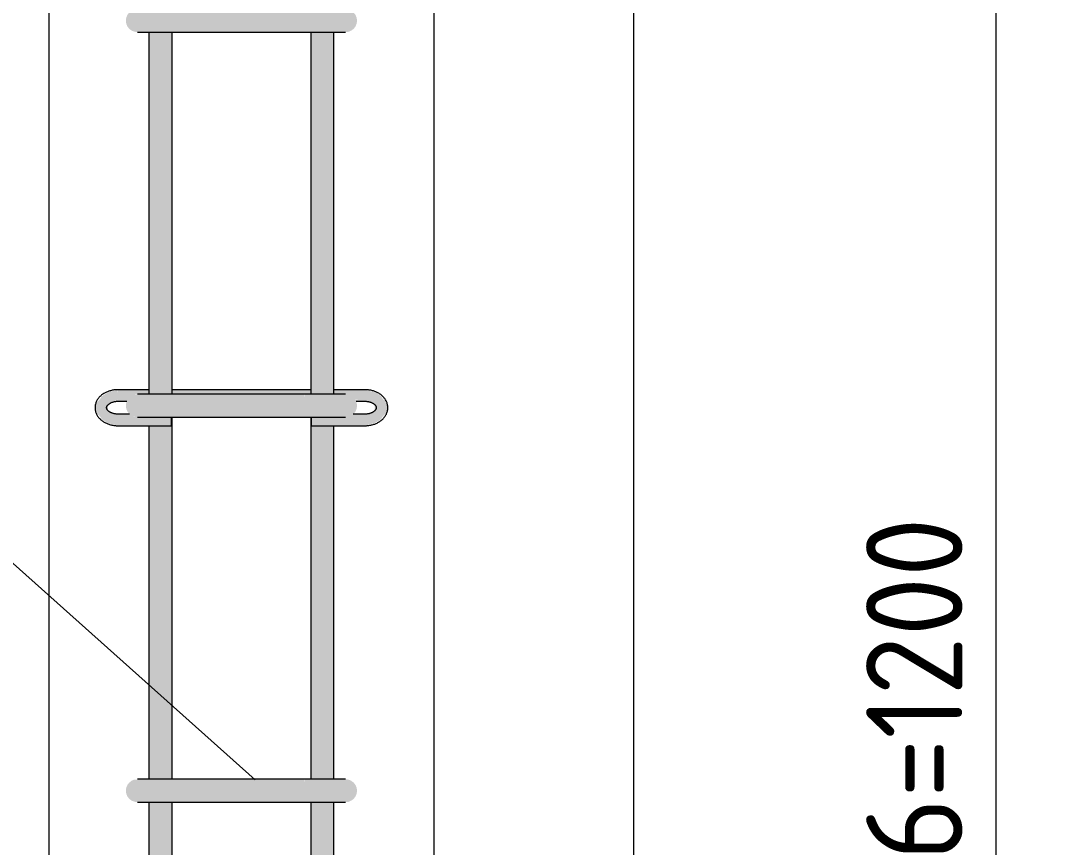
# Model space of a CAD drawing. Header units: millimetres. Extents: x 23200 to 49062, y -2858 to 35213.
# Drawn here: x 43871 to 44408, y -1079 to -650 of the extents above; entities that cross this region are included whole.
import ezdxf

# ---------------------------------------------------------------- set-up
doc = ezdxf.new("R2010")
doc.units = ezdxf.units.MM
for name, color, linetype, lineweight in [('AA_Dim', 7, 'Continuous', 9), ('AA_Dim-20', 7, 'Continuous', 9), ('AA_Oformlenie', 7, 'Continuous', 9), ('AA_Vinoska', 7, 'Continuous', 9), ('AF_Stena_Опалубка', 253, 'Continuous', 20), ('KR_Armatura_Tonkie', 7, 'Continuous', 20)]:
    doc.layers.add(name, color=color, linetype=linetype, lineweight=lineweight)
doc.styles.add('ISOCPEUR_1', font='isocpeur.ttf', dxfattribs={"width": 0.9, "height": 50})
doc.dimstyles.new('00_Точн_3_знака__прозр_', dxfattribs={"dimscale": 304.8, "dimtxt": 49.799059, "dimasz": 0.111549, "dimexe": 0.098425, "dimexo": 0.065617, "dimgap": 0.006562, "dimtad": 1, "dimdec": 3, "dimrnd": 0.001, "dimdsep": 46, "dimtxsty": 'ISOCPEUR_1', "dimblk1": 'OBLIQUE', "dimblk2": 'OBLIQUE', "dimsah": 1, "dimcen": 0.09, "dimdle": 0.098425, "dimazin": 0, "dimtfac": 1, "dimtdec": 4, "dimtix": 1, "dimtmove": 0, "dimatfit": 3, "dimfxl": 1, "dimtvp": 1, "dimtolj": 1, "dimtzin": 0, "dimlwd": 18, "dimlwe": 18, "dimarcsym": 2})
doc.dimstyles.new('05_Округл_5мм__прозр__1', dxfattribs={"dimscale": 304.8, "dimtxt": 49.799059, "dimasz": 0.111549, "dimexe": 0.098425, "dimexo": 0.065617, "dimgap": 0.006562, "dimtad": 1, "dimdec": 0, "dimrnd": 5, "dimdsep": 46, "dimtxsty": 'ISOCPEUR_1', "dimblk1": 'OBLIQUE', "dimblk2": 'OBLIQUE', "dimsah": 1, "dimcen": 0.09, "dimdle": 0.098425, "dimazin": 0, "dimtfac": 1, "dimtdec": 4, "dimtix": 1, "dimtmove": 0, "dimatfit": 3, "dimfxl": 1, "dimtvp": 1, "dimtolj": 1, "dimtzin": 0, "dimlwd": 18, "dimlwe": 18, "dimarcsym": 2})

# ---------------------------------------------------------------- blocks, each defined once
blk = doc.blocks.new('350_Хомут прямоугольный верт _НесАрм_РабПлоск_ - 350_Хомут прямоугольный верт _НесАрм_РабПлоск_-3805022-Сечение 5')
at = {"layer": 'KR_Armatura_Tonkie', "lineweight": 9}
for points in [[(-31766.47, -456), (-31748, -455.8), (-31748, -444), (-31770.55, -444.2), (-31772, -444.8), (-31773.35, -445.89), (-31774.2, -447), (-31774.8, -448.45), (-31775, -450), (-31774.8, -451.55), (-31774.2, -453), (-31773.24, -454.24), (-31771.83, -455.27), (-31769.83, -455.89), (-31767.46, -456), (-31766.64, -456)], [(-31724.37, -456), (-31682, -455.8), (-31682.11, -444), (-31748, -444.2), (-31748, -456), (-31738.46, -456)], [(-31675.06, -456), (-31659.45, -455.8), (-31657.75, -455.01), (-31656.76, -454.24), (-31655.8, -453), (-31655.2, -451.55), (-31655, -450), (-31655.2, -448.45), (-31655.8, -447), (-31656.76, -445.76), (-31658.32, -444.67), (-31659.45, -444.2), (-31662.41, -444), (-31682, -444.2), (-31682, -456), (-31675.13, -456)]]:
    blk.add_hatch(color=256, dxfattribs=at).paths.add_polyline_path(points)
at = {"layer": 'KR_Armatura_Tonkie'}
for p, q in [((-31682, -444), (-31748, -444)), ((-31748, -456), (-31682, -456))]:
    blk.add_line(p, q, dxfattribs=at)
at = {"layer": 'KR_Armatura_Tonkie', "flags": 128}
for points in [[(-31748, -444), (-31748.84, -444), (-31749.68, -444), (-31750.51, -444), (-31751.35, -444), (-31752.17, -444), (-31752.99, -444), (-31753.8, -444), (-31754.61, -444), (-31755.4, -444), (-31756.18, -444), (-31756.94, -444), (-31757.7, -444), (-31758.43, -444), (-31759.15, -444), (-31759.86, -444), (-31760.54, -444), (-31761.2, -444), (-31761.85, -444), (-31762.47, -444), (-31763.06, -444), (-31763.64, -444), (-31764.19, -444), (-31764.71, -444), (-31765.2, -444), (-31765.67, -444), (-31766.11, -444), (-31766.52, -444), (-31766.9, -444), (-31767.25, -444), (-31767.57, -444), (-31767.86, -444), (-31768.12, -444), (-31768.34, -444), (-31768.54, -444), (-31768.69, -444), (-31768.82, -444), (-31768.91, -444), (-31768.97, -444), (-31769, -444), (-31769, -444)], [(-31661, -444), (-31661.02, -444), (-31661.07, -444), (-31661.15, -444), (-31661.27, -444), (-31661.42, -444), (-31661.6, -444), (-31661.82, -444), (-31662.07, -444), (-31662.35, -444), (-31662.66, -444), (-31663, -444), (-31663.37, -444), (-31663.78, -444), (-31664.21, -444), (-31664.67, -444), (-31665.16, -444), (-31665.67, -444), (-31666.21, -444), (-31666.78, -444), (-31667.37, -444), (-31667.98, -444), (-31668.62, -444), (-31669.28, -444), (-31669.96, -444), (-31670.65, -444), (-31671.37, -444), (-31672.1, -444), (-31672.85, -444), (-31673.61, -444), (-31674.39, -444), (-31675.18, -444), (-31675.98, -444), (-31676.79, -444), (-31677.61, -444), (-31678.43, -444), (-31679.26, -444), (-31680.1, -444), (-31680.93, -444), (-31681.77, -444), (-31682, -444)], [(-31769, -456), (-31768.98, -456), (-31768.93, -456), (-31768.85, -456), (-31768.73, -456), (-31768.58, -456), (-31768.4, -456), (-31768.18, -456), (-31767.93, -456), (-31767.65, -456), (-31767.34, -456), (-31767, -456), (-31766.63, -456), (-31766.22, -456), (-31765.79, -456), (-31765.33, -456), (-31764.84, -456), (-31764.33, -456), (-31763.79, -456), (-31763.22, -456), (-31762.63, -456), (-31762.02, -456), (-31761.38, -456), (-31760.72, -456), (-31760.04, -456), (-31759.35, -456), (-31758.63, -456), (-31757.9, -456), (-31757.15, -456), (-31756.39, -456), (-31755.61, -456), (-31754.82, -456), (-31754.02, -456), (-31753.21, -456), (-31752.39, -456), (-31751.57, -456), (-31750.74, -456), (-31749.9, -456), (-31749.07, -456), (-31748.23, -456), (-31748, -456)], [(-31682, -456), (-31681.16, -456), (-31680.32, -456), (-31679.49, -456), (-31678.65, -456), (-31677.83, -456), (-31677.01, -456), (-31676.2, -456), (-31675.39, -456), (-31674.6, -456), (-31673.82, -456), (-31673.06, -456), (-31672.3, -456), (-31671.57, -456), (-31670.85, -456), (-31670.14, -456), (-31669.46, -456), (-31668.8, -456), (-31668.15, -456), (-31667.53, -456), (-31666.94, -456), (-31666.36, -456), (-31665.81, -456), (-31665.29, -456), (-31664.8, -456), (-31664.33, -456), (-31663.89, -456), (-31663.48, -456), (-31663.1, -456), (-31662.75, -456), (-31662.43, -456), (-31662.14, -456), (-31661.88, -456), (-31661.66, -456), (-31661.46, -456), (-31661.31, -456), (-31661.18, -456), (-31661.09, -456), (-31661.03, -456), (-31661, -456), (-31661, -456)]]:
    blk.add_lwpolyline(points, dxfattribs=at)
blk = doc.blocks.new('265_Выпуск П одной длины _НесАрм_РабПлоск_ - В1 _d12_-3835162-Сечение 5')
at = {"layer": 'KR_Armatura_Tonkie'}
h = blk.add_hatch(color=256, dxfattribs=at)
h.paths.add_polyline_path([(-31760, -1906), (-31751, -1906), (-31751.2, -1764.13), (-31763, -1764.13), (-31762.8, -1906), (-31761.24, -1906)])
h.paths.add_polyline_path([(-31759.9, -1752.13), (-31751, -1752), (-31751.2, -1656), (-31751.27, -1656), (-31751.27, -1660.41), (-31763, -1660.41), (-31762.8, -1752.13), (-31760, -1752.13)])
h.paths.add_polyline_path([(-31759.68, -1644), (-31751, -1644), (-31751.2, -1456), (-31763, -1456), (-31762.8, -1644), (-31759.84, -1644)])
h.paths.add_polyline_path([(-31757.36, -1444), (-31751, -1444), (-31751.2, -1256), (-31751.27, -1256), (-31751.27, -1260.41), (-31763, -1260.41), (-31762.8, -1444), (-31758.25, -1444)])
h.paths.add_polyline_path([(-31760, -1244), (-31751, -1244), (-31751.2, -1056), (-31763, -1056), (-31762.8, -1244), (-31760.89, -1244)])
h.paths.add_polyline_path([(-31759.47, -1044), (-31751, -1044), (-31751.2, -856), (-31751.27, -856), (-31751.27, -860.41), (-31763, -860.41), (-31762.8, -1044), (-31759.68, -1044)])
h.paths.add_polyline_path([(-31759.59, -844), (-31751, -844), (-31751.2, -656), (-31763, -656), (-31762.8, -844), (-31759.68, -844)])
h.paths.add_polyline_path([(-31759.22, -644), (-31751, -644), (-31751.2, -456), (-31751.27, -456.21), (-31751.43, -460.41), (-31763, -460.41), (-31762.8, -644), (-31759.68, -644)])
h.paths.add_polyline_path([(-31762.2, -444), (-31751, -444), (-31751.2, -325.36), (-31763, -325.36), (-31762.8, -444), (-31762.34, -444)])
h.paths.add_polyline_path([(-31759.01, -313.36), (-31751, -313.36), (-31751.2, -228.13), (-31763, -228.13), (-31762.8, -313.36), (-31759.68, -313.36)])
h.paths.add_polyline_path([(-31760, -216.13), (-31751, -216.13), (-31751.2, -112.13), (-31763, -112.13), (-31762.8, -216.13), (-31760.34, -216.13)])
h.paths.add_polyline_path([(-31762.95, -100.13), (-31751, -100), (-31751.2, 430), (-31763, 430), (-31763, -100.13)])
h = blk.add_hatch(color=256, dxfattribs=at)
h.paths.add_polyline_path([(-31675.3, -1906), (-31667, -1906), (-31667.2, -1792.51), (-31668.16, -1786.01), (-31671.53, -1778.45), (-31676, -1772.74), (-31679, -1770.44), (-31678.77, -1906), (-31676, -1906)])
h.paths.add_polyline_path([(-31667, -1764.81), (-31667.2, -1660.41), (-31678.73, -1660.31), (-31678.8, -1656), (-31679, -1656), (-31678.8, -1756.59), (-31675.91, -1757.82), (-31667.01, -1764.79)])
h.paths.add_polyline_path([(-31675.38, -1644), (-31667, -1644), (-31667.2, -1456), (-31679, -1456), (-31678.8, -1644), (-31675.84, -1644)])
h.paths.add_polyline_path([(-31673, -1444), (-31667, -1444), (-31667.2, -1260.41), (-31678.73, -1260.31), (-31678.94, -1256), (-31679, -1256), (-31678.8, -1444), (-31673.04, -1444)])
h.paths.add_polyline_path([(-31675.38, -1244), (-31667, -1244), (-31667.2, -1056), (-31679, -1056), (-31678.8, -1244), (-31675.59, -1244)])
h.paths.add_polyline_path([(-31678.8, -1044), (-31667, -1044), (-31667.2, -860.41), (-31678.73, -860.31), (-31678.91, -856), (-31679, -856), (-31678.92, -1044)])
h.paths.add_polyline_path([(-31670.79, -844), (-31667, -844), (-31667.2, -656), (-31679, -656), (-31678.8, -844), (-31671.45, -844)])
h.paths.add_polyline_path([(-31670.67, -644), (-31667, -644), (-31667.2, -460.41), (-31678.73, -460.31), (-31678.87, -456), (-31679, -456.21), (-31678.8, -644), (-31671.45, -644)])
h.paths.add_polyline_path([(-31675.38, -444), (-31667, -444), (-31667.2, -325.36), (-31679, -325.36), (-31678.8, -444), (-31676, -444)])
h.paths.add_polyline_path([(-31671.45, -313.36), (-31667, -313.36), (-31667.2, -223), (-31676.48, -226.74), (-31679, -227.07), (-31678.8, -313.36), (-31671.5, -313.36)])
h.paths.add_polyline_path([(-31679, -215.01), (-31671.32, -211.59), (-31667, -208.27), (-31667.2, -119.83), (-31672, -116.15), (-31679, -113.25), (-31679, -213.85)])
h.paths.add_polyline_path([(-31667, -105.34), (-31667.2, 430), (-31679, 430), (-31678.8, -101.21), (-31676, -101.61), (-31667.16, -105.28)])
for p, q in [((-31763, -656), (-31763, -844)), ((-31751, -844), (-31751, -656)), ((-31679, -656), (-31679, -844)), ((-31667, -844), (-31667, -656)), ((-31751, -1044), (-31751, -856)), ((-31679, -856), (-31679, -1044)), ((-31763, -860.41), (-31763, -1044)), ((-31667, -1044), (-31667, -860.37)), ((-31763, -1056), (-31763, -1244)), ((-31751, -1244), (-31751, -1056)), ((-31679, -1056), (-31679, -1244)), ((-31667, -1244), (-31667, -1056))]:
    blk.add_line(p, q, dxfattribs=at)
blk = doc.blocks.new('265_Выпуск П одной длины _НесАрм_РабПлоск_ - В1 _d12_-V53-Сечение 5')
at = {"layer": 'KR_Armatura_Tonkie'}
for p, q in [((-31763, -656), (-31763, -841.69)), ((-31751, -841.7), (-31751, -656)), ((-31679, -656), (-31679, -841.68)), ((-31667, -841.68), (-31667, -656)), ((-31751, -1044), (-31751, -856)), ((-31679, -856), (-31679, -1044)), ((-31763, -860.41), (-31763, -1044)), ((-31667, -1044), (-31667, -860.37)), ((-31763, -1056), (-31763, -1241.69)), ((-31751, -1241.7), (-31751, -1056)), ((-31679, -1056), (-31679, -1241.68)), ((-31667, -1241.68), (-31667, -1056))]:
    blk.add_line(p, q, dxfattribs=at)
blk = doc.blocks.new('265_Выпуск П одной длины _НесАрм_РабПлоск_ - В1 _d12_-V54-Сечение 5')
at = {"layer": 'KR_Armatura_Tonkie'}
for p, q in [((-31763, -656), (-31763, -841.69)), ((-31751, -841.7), (-31751, -656)), ((-31679, -656), (-31679, -841.68)), ((-31667, -841.68), (-31667, -656)), ((-31751, -1044), (-31751, -856)), ((-31679, -856), (-31679, -1044)), ((-31763, -860.41), (-31763, -1044)), ((-31667, -1044), (-31667, -860.37)), ((-31763, -1056), (-31763, -1241.69)), ((-31751, -1241.7), (-31751, -1056)), ((-31679, -1056), (-31679, -1241.68)), ((-31667, -1241.68), (-31667, -1056))]:
    blk.add_line(p, q, dxfattribs=at)
blk = doc.blocks.new('261_Шпилька массив _НесАрм_РабПлоск_ - 6 А240-3910254-Сечение 5')
at = {"layer": 'KR_Armatura_Tonkie'}
for points in [[(-31779, -859.53), (-31779, -854.41), (-31784.2, -852.99), (-31784.2, -848.92), (-31779, -846.8), (-31779.22, -841.78), (-31779.43, -841.88), (-31783.89, -842.86), (-31787.49, -845.05), (-31788.34, -846.5), (-31789.69, -847.77), (-31791, -851.05), (-31787.49, -857.05), (-31780.35, -859.14)], [(-31651, -859.53), (-31642.51, -857.05), (-31639, -851.05), (-31640.33, -847.69), (-31641.73, -846.38), (-31642.51, -845.05), (-31645.26, -843.09), (-31651, -841.78), (-31651, -846.8), (-31645.8, -848.92), (-31645.8, -852.44), (-31646.4, -853.15), (-31651, -854.51), (-31651, -858.91)], [(-31751.27, -859.53), (-31751.27, -856), (-31770.55, -855.8), (-31772.59, -854.74), (-31773.24, -854.41), (-31779, -854.51), (-31779, -859.53), (-31752.55, -859.53)], [(-31668.02, -859.53), (-31651, -859.53), (-31651, -854.41), (-31657.2, -854.58), (-31658.63, -855.46), (-31660.31, -855.91), (-31662.42, -856), (-31678.73, -856), (-31678.73, -859.53), (-31675.06, -859.53)], [(-31752.55, -860.41), (-31751.27, -860.31), (-31751.27, -859.53), (-31779, -859.53), (-31779, -860.41), (-31753.58, -860.41)], [(-31675.06, -860.41), (-31674.89, -860.4), (-31671.35, -860.38), (-31668.02, -860.41), (-31651, -860.31), (-31651, -859.53), (-31678.73, -859.53), (-31678.73, -860.41)]]:
    blk.add_hatch(color=256, dxfattribs=at).paths.add_polyline_path(points)
h = blk.add_hatch(color=256, dxfattribs=at)
h.paths.add_polyline_path([(-31774.2, -846.8), (-31774.04, -846.8), (-31772.64, -845.3), (-31771.7, -844.68), (-31770.55, -844.2), (-31767.59, -844), (-31763, -843.9), (-31763, -841.68), (-31779, -841.78), (-31779, -846.8), (-31778.37, -846.8)])
h.paths.add_polyline_path([(-31655.8, -846.8), (-31651, -846.8), (-31651, -841.68), (-31667, -841.78), (-31667, -844), (-31659.45, -844.2), (-31658, -844.8), (-31656.27, -846.39), (-31655.96, -846.8)])
h.paths.add_polyline_path([(-31738.46, -844), (-31679, -843.9), (-31679, -841.68), (-31751, -841.85), (-31751, -844), (-31748, -844)])
h = blk.add_hatch(color=256, dxfattribs=at)
h.paths.add_polyline_path([(-31779, -860.41), (-31779, -859.53), (-31787.49, -857.05), (-31784.4, -859.07), (-31779.22, -860.31)])
h.paths.add_polyline_path([(-31788.27, -855.71), (-31790.77, -851.63), (-31789.67, -854.4), (-31789.24, -854.8)])
h.paths.add_polyline_path([(-31784.2, -849.65), (-31783.53, -848.92), (-31779, -847.58), (-31779, -846.8), (-31784.2, -849.16), (-31784.2, -849.22)])
h = blk.add_hatch(color=256, dxfattribs=at)
h.paths.add_polyline_path([(-31779, -847.68), (-31774.44, -847.58), (-31774.2, -846.8), (-31779, -846.8), (-31779, -847.58)])
h.paths.add_polyline_path([(-31651, -847.68), (-31651, -846.8), (-31655.8, -847), (-31655.52, -847.68), (-31653.93, -847.68)])
h = blk.add_hatch(color=256, dxfattribs=at)
h.paths.add_polyline_path([(-31651, -860.41), (-31649.63, -860.01), (-31645.6, -858.92), (-31642.51, -857.05), (-31651, -859.53), (-31651, -860.31)])
h.paths.add_polyline_path([(-31641.66, -855.59), (-31640.31, -854.32), (-31639, -851.05), (-31640.76, -854.05)])
h.paths.add_polyline_path([(-31645.8, -849.1), (-31645.8, -848.92), (-31651, -846.8), (-31651, -847.68), (-31645.89, -849.08)])
for p, q in [((-31763, -841.68), (-31779, -841.68)), ((-31679, -841.68), (-31751, -841.68)), ((-31651, -841.68), (-31667, -841.68)), ((-31779, -847.68), (-31774.48, -847.68)), ((-31655.52, -847.68), (-31651, -847.68)), ((-31773.03, -854.41), (-31779, -854.41)), ((-31751.27, -856), (-31751.27, -859.53)), ((-31751.27, -860.31), (-31751.27, -856)), ((-31678.73, -856), (-31678.73, -860.31)), ((-31678.73, -859.53), (-31678.73, -856)), ((-31651, -854.41), (-31656.97, -854.41)), ((-31779, -860.41), (-31751.27, -860.41)), ((-31751.27, -859.53), (-31751.27, -860.41)), ((-31678.73, -860.41), (-31678.73, -859.53)), ((-31678.73, -860.41), (-31651, -860.41))]:
    blk.add_line(p, q, dxfattribs=at)
at = {"layer": 'KR_Armatura_Tonkie', "flags": 128}
for points in [[(-31779, -841.68), (-31779.44, -841.69), (-31779.89, -841.71), (-31780.33, -841.74), (-31780.77, -841.78), (-31781.21, -841.84), (-31781.65, -841.91), (-31782.08, -841.99), (-31782.52, -842.08), (-31782.94, -842.19), (-31783.36, -842.31), (-31783.78, -842.44), (-31784.19, -842.59), (-31784.6, -842.74), (-31785, -842.91), (-31785.39, -843.09), (-31785.77, -843.29), (-31786.15, -843.49), (-31786.52, -843.71), (-31786.87, -843.94), (-31787.22, -844.19), (-31787.56, -844.44), (-31787.89, -844.71), (-31788.2, -844.99), (-31788.5, -845.28), (-31788.79, -845.59), (-31789.07, -845.91), (-31789.33, -846.24), (-31789.58, -846.58), (-31789.81, -846.93), (-31790.02, -847.29), (-31790.21, -847.67), (-31790.38, -848.05), (-31790.54, -848.44), (-31790.67, -848.84), (-31790.78, -849.25), (-31790.87, -849.67), (-31790.94, -850.09), (-31790.98, -850.51), (-31791, -850.93), (-31791, -851.05)], [(-31639, -851.05), (-31639.01, -850.62), (-31639.05, -850.2), (-31639.11, -849.78), (-31639.19, -849.36), (-31639.3, -848.95), (-31639.42, -848.55), (-31639.57, -848.16), (-31639.74, -847.77), (-31639.93, -847.39), (-31640.14, -847.03), (-31640.36, -846.67), (-31640.6, -846.33), (-31640.86, -846), (-31641.13, -845.67), (-31641.42, -845.37), (-31641.72, -845.07), (-31642.03, -844.79), (-31642.35, -844.51), (-31642.69, -844.25), (-31643.03, -844.01), (-31643.39, -843.77), (-31643.75, -843.55), (-31644.13, -843.34), (-31644.51, -843.14), (-31644.9, -842.96), (-31645.29, -842.79), (-31645.7, -842.63), (-31646.11, -842.48), (-31646.52, -842.34), (-31646.94, -842.22), (-31647.37, -842.11), (-31647.8, -842.01), (-31648.23, -841.93), (-31648.67, -841.86), (-31649.11, -841.8), (-31649.55, -841.75), (-31649.99, -841.71), (-31650.44, -841.69), (-31650.88, -841.68), (-31651, -841.68)], [(-31785, -851.05), (-31785, -850.96), (-31784.99, -850.87), (-31784.98, -850.79), (-31784.96, -850.7), (-31784.94, -850.61), (-31784.91, -850.51), (-31784.87, -850.42), (-31784.83, -850.32), (-31784.77, -850.21), (-31784.71, -850.11), (-31784.65, -850), (-31784.57, -849.89), (-31784.48, -849.77), (-31784.38, -849.66), (-31784.27, -849.54), (-31784.15, -849.42), (-31784.02, -849.3), (-31783.88, -849.18), (-31783.73, -849.07), (-31783.57, -848.95), (-31783.4, -848.84), (-31783.22, -848.73), (-31783.03, -848.62), (-31782.83, -848.52), (-31782.62, -848.42), (-31782.41, -848.33), (-31782.18, -848.24), (-31781.95, -848.16), (-31781.71, -848.08), (-31781.47, -848.01), (-31781.22, -847.94), (-31780.96, -847.88), (-31780.7, -847.83), (-31780.43, -847.79), (-31780.17, -847.75), (-31779.9, -847.72), (-31779.62, -847.7), (-31779.35, -847.69), (-31779.07, -847.68), (-31779, -847.68)], [(-31651, -847.68), (-31650.72, -847.69), (-31650.45, -847.7), (-31650.18, -847.72), (-31649.91, -847.74), (-31649.64, -847.78), (-31649.37, -847.82), (-31649.11, -847.87), (-31648.85, -847.93), (-31648.6, -847.99), (-31648.35, -848.06), (-31648.11, -848.13), (-31647.88, -848.22), (-31647.65, -848.3), (-31647.44, -848.4), (-31647.22, -848.49), (-31647.02, -848.6), (-31646.83, -848.7), (-31646.65, -848.81), (-31646.47, -848.92), (-31646.31, -849.04), (-31646.16, -849.15), (-31646.01, -849.27), (-31645.88, -849.39), (-31645.76, -849.51), (-31645.65, -849.62), (-31645.55, -849.74), (-31645.46, -849.85), (-31645.37, -849.97), (-31645.3, -850.08), (-31645.24, -850.18), (-31645.19, -850.29), (-31645.14, -850.39), (-31645.1, -850.49), (-31645.07, -850.58), (-31645.05, -850.67), (-31645.03, -850.76), (-31645.01, -850.85), (-31645, -850.94), (-31645, -851.02), (-31645, -851.05)], [(-31791, -851.05), (-31790.99, -851.47), (-31790.95, -851.89), (-31790.89, -852.31), (-31790.81, -852.73), (-31790.7, -853.14), (-31790.58, -853.54), (-31790.43, -853.93), (-31790.26, -854.32), (-31790.07, -854.7), (-31789.86, -855.06), (-31789.64, -855.42), (-31789.4, -855.76), (-31789.14, -856.1), (-31788.87, -856.42), (-31788.58, -856.72), (-31788.28, -857.02), (-31787.97, -857.31), (-31787.65, -857.58), (-31787.31, -857.84), (-31786.97, -858.08), (-31786.61, -858.32), (-31786.25, -858.54), (-31785.87, -858.75), (-31785.49, -858.95), (-31785.1, -859.13), (-31784.71, -859.3), (-31784.3, -859.46), (-31783.89, -859.61), (-31783.48, -859.75), (-31783.06, -859.87), (-31782.63, -859.98), (-31782.2, -860.08), (-31781.77, -860.16), (-31781.33, -860.23), (-31780.89, -860.29), (-31780.45, -860.34), (-31780.01, -860.38), (-31779.56, -860.4), (-31779.12, -860.41), (-31779, -860.41)], [(-31779, -854.41), (-31779.28, -854.41), (-31779.55, -854.39), (-31779.82, -854.37), (-31780.09, -854.35), (-31780.36, -854.31), (-31780.63, -854.27), (-31780.89, -854.22), (-31781.15, -854.17), (-31781.4, -854.1), (-31781.65, -854.03), (-31781.89, -853.96), (-31782.12, -853.87), (-31782.35, -853.79), (-31782.56, -853.69), (-31782.78, -853.6), (-31782.98, -853.5), (-31783.17, -853.39), (-31783.35, -853.28), (-31783.53, -853.17), (-31783.69, -853.05), (-31783.84, -852.94), (-31783.99, -852.82), (-31784.12, -852.7), (-31784.24, -852.58), (-31784.35, -852.47), (-31784.45, -852.35), (-31784.54, -852.24), (-31784.63, -852.12), (-31784.7, -852.01), (-31784.76, -851.91), (-31784.81, -851.8), (-31784.86, -851.7), (-31784.9, -851.6), (-31784.93, -851.51), (-31784.95, -851.42), (-31784.97, -851.33), (-31784.99, -851.24), (-31785, -851.15), (-31785, -851.07), (-31785, -851.05)], [(-31651, -860.41), (-31650.56, -860.4), (-31650.11, -860.38), (-31649.67, -860.35), (-31649.23, -860.31), (-31648.79, -860.25), (-31648.35, -860.18), (-31647.92, -860.1), (-31647.48, -860.01), (-31647.06, -859.9), (-31646.64, -859.78), (-31646.22, -859.65), (-31645.81, -859.51), (-31645.4, -859.35), (-31645, -859.18), (-31644.61, -859), (-31644.23, -858.8), (-31643.85, -858.6), (-31643.48, -858.38), (-31643.13, -858.15), (-31642.78, -857.9), (-31642.44, -857.65), (-31642.11, -857.38), (-31641.8, -857.1), (-31641.5, -856.81), (-31641.21, -856.5), (-31640.93, -856.18), (-31640.67, -855.85), (-31640.42, -855.51), (-31640.19, -855.16), (-31639.98, -854.8), (-31639.79, -854.42), (-31639.62, -854.04), (-31639.46, -853.65), (-31639.33, -853.25), (-31639.22, -852.84), (-31639.13, -852.42), (-31639.06, -852.01), (-31639.02, -851.58), (-31639, -851.16), (-31639, -851.05)], [(-31645, -851.05), (-31645, -851.13), (-31645.01, -851.22), (-31645.02, -851.3), (-31645.04, -851.39), (-31645.06, -851.48), (-31645.09, -851.58), (-31645.13, -851.67), (-31645.17, -851.77), (-31645.23, -851.88), (-31645.29, -851.98), (-31645.35, -852.09), (-31645.43, -852.21), (-31645.52, -852.32), (-31645.62, -852.44), (-31645.73, -852.55), (-31645.85, -852.67), (-31645.98, -852.79), (-31646.12, -852.91), (-31646.27, -853.02), (-31646.43, -853.14), (-31646.6, -853.25), (-31646.78, -853.36), (-31646.97, -853.47), (-31647.17, -853.57), (-31647.38, -853.67), (-31647.59, -853.76), (-31647.82, -853.85), (-31648.05, -853.94), (-31648.29, -854.01), (-31648.53, -854.08), (-31648.78, -854.15), (-31649.04, -854.21), (-31649.3, -854.26), (-31649.57, -854.3), (-31649.83, -854.34), (-31650.1, -854.37), (-31650.38, -854.39), (-31650.65, -854.4), (-31650.93, -854.41), (-31651, -854.41)]]:
    blk.add_lwpolyline(points, dxfattribs=at)
blk = doc.blocks.new('261_Шпилька массив _НесАрм_РабПлоск_ - 6 А240-3909378-Сечение 5')
at = {"layer": 'KR_Armatura_Tonkie', "flags": 128}
for points in [[(-34509, -841.68), (-34509.44, -841.69), (-34509.89, -841.71), (-34510.33, -841.74), (-34510.77, -841.78), (-34511.21, -841.84), (-34511.65, -841.91), (-34512.08, -841.99), (-34512.52, -842.08), (-34512.94, -842.19), (-34513.36, -842.31), (-34513.78, -842.44), (-34514.19, -842.59), (-34514.6, -842.74), (-34515, -842.91), (-34515.39, -843.09), (-34515.77, -843.29), (-34516.15, -843.49), (-34516.52, -843.71), (-34516.87, -843.94), (-34517.22, -844.19), (-34517.56, -844.44), (-34517.89, -844.71), (-34518.2, -844.99), (-34518.5, -845.28), (-34518.79, -845.59), (-34519.07, -845.91), (-34519.33, -846.24), (-34519.58, -846.58), (-34519.81, -846.93), (-34520.02, -847.29), (-34520.21, -847.67), (-34520.38, -848.05), (-34520.54, -848.44), (-34520.67, -848.84), (-34520.78, -849.25), (-34520.87, -849.67), (-34520.94, -850.09), (-34520.98, -850.51), (-34521, -850.93), (-34521, -851.05)], [(-34369, -851.05), (-34369.01, -850.62), (-34369.05, -850.2), (-34369.11, -849.78), (-34369.19, -849.36), (-34369.3, -848.95), (-34369.42, -848.55), (-34369.57, -848.16), (-34369.74, -847.77), (-34369.93, -847.39), (-34370.14, -847.03), (-34370.36, -846.67), (-34370.6, -846.33), (-34370.86, -846), (-34371.13, -845.67), (-34371.42, -845.37), (-34371.72, -845.07), (-34372.03, -844.79), (-34372.35, -844.51), (-34372.69, -844.25), (-34373.03, -844.01), (-34373.39, -843.77), (-34373.75, -843.55), (-34374.13, -843.34), (-34374.51, -843.14), (-34374.9, -842.96), (-34375.29, -842.79), (-34375.7, -842.63), (-34376.11, -842.48), (-34376.52, -842.34), (-34376.94, -842.22), (-34377.37, -842.11), (-34377.8, -842.01), (-34378.23, -841.93), (-34378.67, -841.86), (-34379.11, -841.8), (-34379.55, -841.75), (-34379.99, -841.71), (-34380.44, -841.69), (-34380.88, -841.68), (-34381, -841.68)], [(-34521, -851.05), (-34520.99, -851.47), (-34520.95, -851.89), (-34520.89, -852.31), (-34520.81, -852.73), (-34520.7, -853.14), (-34520.58, -853.54), (-34520.43, -853.93), (-34520.26, -854.32), (-34520.07, -854.7), (-34519.86, -855.06), (-34519.64, -855.42), (-34519.4, -855.76), (-34519.14, -856.1), (-34518.87, -856.42), (-34518.58, -856.72), (-34518.28, -857.02), (-34517.97, -857.31), (-34517.65, -857.58), (-34517.31, -857.84), (-34516.97, -858.08), (-34516.61, -858.32), (-34516.25, -858.54), (-34515.87, -858.75), (-34515.49, -858.95), (-34515.1, -859.13), (-34514.71, -859.3), (-34514.3, -859.46), (-34513.89, -859.61), (-34513.48, -859.75), (-34513.06, -859.87), (-34512.63, -859.98), (-34512.2, -860.08), (-34511.77, -860.16), (-34511.33, -860.23), (-34510.89, -860.29), (-34510.45, -860.34), (-34510.01, -860.38), (-34509.56, -860.4), (-34509.12, -860.41), (-34509, -860.41)], [(-34513.53, -853.17), (-34513.69, -853.05), (-34513.84, -852.94), (-34513.99, -852.82), (-34514.12, -852.7), (-34514.24, -852.58)], [(-34381, -860.41), (-34380.56, -860.4), (-34380.11, -860.38), (-34379.67, -860.35), (-34379.23, -860.31), (-34378.79, -860.25), (-34378.35, -860.18), (-34377.92, -860.1), (-34377.48, -860.01), (-34377.06, -859.9), (-34376.64, -859.78), (-34376.22, -859.65), (-34375.81, -859.51), (-34375.4, -859.35), (-34375, -859.18), (-34374.61, -859), (-34374.23, -858.8), (-34373.85, -858.6), (-34373.48, -858.38), (-34373.13, -858.15), (-34372.78, -857.9), (-34372.44, -857.65), (-34372.11, -857.38), (-34371.8, -857.1), (-34371.5, -856.81), (-34371.21, -856.5), (-34370.93, -856.18), (-34370.67, -855.85), (-34370.42, -855.51), (-34370.19, -855.16), (-34369.98, -854.8), (-34369.79, -854.42), (-34369.62, -854.04), (-34369.46, -853.65), (-34369.33, -853.25), (-34369.22, -852.84), (-34369.13, -852.42), (-34369.06, -852.01), (-34369.02, -851.58), (-34369, -851.16), (-34369, -851.05)], [(-34376.47, -848.92), (-34376.31, -849.04), (-34376.16, -849.15), (-34376.01, -849.27), (-34375.88, -849.39), (-34375.76, -849.51)]]:
    blk.add_lwpolyline(points, dxfattribs=at)
blk = doc.blocks.new('011_Прямоугольник обрыва _ЭлУзла_ - 011_Прямоугольник обрыва _ЭлУзла_-3922142-Сечение 5')
at = {"layer": 'AA_Oformlenie'}
blk.add_line((-31511.48, -173.06), (-31511.48, -1703.79), dxfattribs=at)
blk = doc.blocks.new('DIMBLOCK141-Сечение 5')
at = {"layer": 'AA_Dim-20', "lineweight": 30}
for p, q in [((44376.92, -450), (44359.92, -433)), ((44376.92, -450), (44393.92, -467)), ((44376.92, -1650), (44359.92, -1633)), ((44376.92, -1650), (44393.92, -1667))]:
    blk.add_line(p, q, dxfattribs=at)
at = {"layer": 'AA_Dim-20', "lineweight": 18}
for p, q in [((44065.33, -450), (44406.92, -450)), ((44376.92, -450), (44065.33, -450)), ((44376.92, -450), (44376.92, -1650)), ((44065.33, -1650), (44406.92, -1650)), ((44376.92, -1650), (44065.33, -1650))]:
    blk.add_line(p, q, dxfattribs=at)
at = {"layer": 'AA_Dim-20', "color": 0, "lineweight": 18, "insert": (44309.6, -1203.71), "char_height": 50, "width": 368.8961, "attachment_point": 1, "rotation": 90, "line_spacing_factor": 1.149209, "style": 'ISOCPEUR_1'}
blk.add_mtext('200х6=1200', dxfattribs=at)
blk = doc.blocks.new('_Oblique')
at = {"color": 0, "linetype": 'ByBlock', "lineweight": -2}
blk.add_line((-0.5, -0.5), (0.5, 0.5), dxfattribs=at)
blk = doc.blocks.new('DIMBLOCK145-Сечение 5')
at = {"layer": 'AA_Dim-20', "lineweight": 30}
for p, q in [((44591.27, -270), (44574.27, -253)), ((44591.27, -270), (44608.27, -287)), ((44591.27, -1700), (44574.27, -1683)), ((44591.27, -1700), (44608.27, -1717))]:
    blk.add_line(p, q, dxfattribs=at)
at = {"layer": 'AA_Dim-20', "lineweight": 18}
for p, q in [((44105.33, -270), (44621.27, -270)), ((44591.27, -270), (44105.33, -270)), ((44591.27, -270), (44591.27, -1730)), ((44105.33, -1700), (44621.27, -1700)), ((44591.27, -1700), (44105.33, -1700))]:
    blk.add_line(p, q, dxfattribs=at)
at = {"layer": 'AA_Dim-20', "color": 0, "lineweight": 18, "insert": (44523.95, -1046.29), "char_height": 50, "width": 147.0988, "attachment_point": 1, "rotation": 90, "line_spacing_factor": 1.149209, "style": 'ISOCPEUR_1'}
blk.add_mtext('1430', dxfattribs=at)
blk = doc.blocks.new('DIMBLOCK146-Сечение 5')
at = {"layer": 'AA_Dim-20', "lineweight": 18}
for p, q in [((44731.27, -40), (44731.27, -2030)), ((44105.33, -70), (44761.27, -70)), ((44731.27, -70), (44105.33, -70)), ((44105.33, -2000), (44761.27, -2000)), ((44731.27, -2000), (44105.33, -2000))]:
    blk.add_line(p, q, dxfattribs=at)
at = {"layer": 'AA_Dim-20', "lineweight": 30}
for p, q in [((44731.27, -70), (44714.27, -53)), ((44731.27, -70), (44748.27, -87)), ((44731.27, -2000), (44714.27, -1983)), ((44731.27, -2000), (44748.27, -2017))]:
    blk.add_line(p, q, dxfattribs=at)
at = {"layer": 'AA_Dim-20', "color": 0, "lineweight": 18, "insert": (44663.95, -1093.9), "char_height": 50, "width": 141.3527, "attachment_point": 1, "rotation": 90, "line_spacing_factor": 1.149209, "style": 'ISOCPEUR_1'}
blk.add_mtext('1930', dxfattribs=at)

msp = doc.modelspace()

# ---------------------------------------------------------------- linework, layer by layer
at = {"layer": 'AA_Vinoska'}
msp.add_line((43992.4333, -1044.3324), (43842.955, -910.7845), dxfattribs=at)
at = {"layer": 'AF_Stena_Опалубка'}
for p, q in [((43885.3279, -270), (43885.3279, -1700)), ((44085.3279, -1700), (44085.3279, -270))]:
    msp.add_line(p, q, dxfattribs=at)

# ---------------------------------------------------------------- block references
at = {"layer": 'AA_Oformlenie'}
msp.add_blockref('011_Прямоугольник обрыва _ЭлУзла_ - 011_Прямоугольник обрыва _ЭлУзла_-3922142-Сечение 5', (75700.3279, 0), dxfattribs=at)
at = {"layer": 'KR_Armatura_Tonkie'}
for name, p in [('265_Выпуск П одной длины _НесАрм_РабПлоск_ - В1 _d12_-3835162-Сечение 5', (75700.3279, 0)), ('265_Выпуск П одной длины _НесАрм_РабПлоск_ - В1 _d12_-V53-Сечение 5', (75700.3279, 0)), ('265_Выпуск П одной длины _НесАрм_РабПлоск_ - В1 _d12_-V53-Сечение 5', (75700.3279, 0)), ('265_Выпуск П одной длины _НесАрм_РабПлоск_ - В1 _d12_-V53-Сечение 5', (75700.3279, 0)), ('265_Выпуск П одной длины _НесАрм_РабПлоск_ - В1 _d12_-V53-Сечение 5', (75700.3279, 0)), ('265_Выпуск П одной длины _НесАрм_РабПлоск_ - В1 _d12_-V53-Сечение 5', (75700.3279, 0)), ('265_Выпуск П одной длины _НесАрм_РабПлоск_ - В1 _d12_-V54-Сечение 5', (75700.3279, 0)), ('261_Шпилька массив _НесАрм_РабПлоск_ - 6 А240-3910254-Сечение 5', (75700.3279, 0)), ('261_Шпилька массив _НесАрм_РабПлоск_ - 6 А240-3909378-Сечение 5', (78430.3279, 0)), ('261_Шпилька массив _НесАрм_РабПлоск_ - 6 А240-3909378-Сечение 5', (78430.3279, 0)), ('261_Шпилька массив _НесАрм_РабПлоск_ - 6 А240-3909378-Сечение 5', (78430.3279, 0))]:
    msp.add_blockref(name, p, dxfattribs=at)
at = {"layer": 'KR_Armatura_Tonkie', "lineweight": 9}
for p in [(75700.3279, -200), (75700.3279, -400), (75700.3279, -600)]:
    msp.add_blockref('350_Хомут прямоугольный верт _НесАрм_РабПлоск_ - 350_Хомут прямоугольный верт _НесАрм_РабПлоск_-3805022-Сечение 5', p, dxfattribs=at)

# ---------------------------------------------------------------- dimensions: what is measured, and where the dimension line sits
at = {"layer": 'AA_Dim', "lineweight": 18}
for base, p1, p2, dimstyle, override, picture, middle in [((44731.2713, -2000), (44085.3279, -69.9996), (44085.3279, -2000), '00_Точн_3_знака__прозр_', {"dimpost": '<>', "dimfxl": 1930.000362}, 'DIMBLOCK146-Сечение 5', (44704.2713, -1034.9998)), ((44591.2713, -1700), (44085.3279, -269.9996), (44085.3279, -1700), '00_Точн_3_знака__прозр_', {"dimpost": '<>', "dimfxl": 1430.000362}, 'DIMBLOCK145-Сечение 5', (44564.2713, -984.9998)), ((44376.9246, -1650), (44045.3279, -450), (44045.3279, -1650), '05_Округл_5мм__прозр__1', {"dimpost": '200х6=<>', "dimfxl": 1200}, 'DIMBLOCK141-Сечение 5', (44349.9246, -1050))]:
    dim = msp.add_linear_dim(base=base, p1=p1, p2=p2, angle=90, dimstyle=dimstyle, override=override, dxfattribs=at)
    dim.commit()
    dim.dimension.update_dxf_attribs({"geometry": picture, "text_midpoint": middle})

doc.saveas('drawing.dxf')
